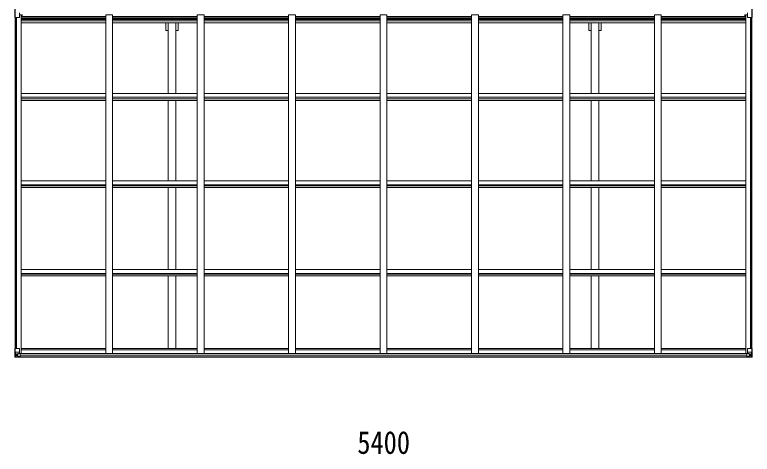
# Model space of a CAD drawing. Units: millimetres at full size; details may follow other scales. Extents: x -9783 to 33612, y -6828 to 13322.
# Drawn here: x 381 to 5785, y -32 to 3185 of the extents above; entities that cross this region are included whole.
import ezdxf
from ezdxf.enums import TextEntityAlignment as Align

# ---------------------------------------------------------------- set-up
doc = ezdxf.new("R2010")
doc.units = ezdxf.units.MM
doc.header["$LTSCALE"] = 35
for name, color, linetype, lineweight in [('0-1_本体', 4, 'Continuous', 9), ('0-2_部品', 7, 'Continuous', 9), ('0-7_合掌部品', 3, 'Continuous', 9), ('0-A_寸法', 6, 'Continuous', 9)]:
    doc.layers.add(name, color=color, linetype=linetype, lineweight=lineweight)
doc.styles.add('ＭＳ ゴシック', font='')
doc.styles.get('ＭＳ ゴシック').set_extended_font_data('MS Gothic')

msp = doc.modelspace()

# ---------------------------------------------------------------- linework, layer by layer
at = {"layer": '0-1_本体'}
for p, q in [((382.69, 741.22), (382.69, 3166.32)), ((391.69, 741.22), (391.69, 3166.32)), ((392.39, 741.22), (392.39, 3166.32)), ((414.69, 3185.4), (427.69, 3185.4)), ((427.69, 704.87), (427.69, 3185.4)), ((427.69, 3171.75), (1047.69, 3171.75)), ((427.69, 3162.38), (1047.69, 3162.38)), ((427.69, 3155.3), (1047.69, 3155.3)), ((427.69, 3151.52), (1047.69, 3151.52)), ((427.69, 3140.18), (1047.69, 3140.18)), ((435.19, 3171.75), (435.19, 3186.82)), ((1047.69, 3184.98), (1097.69, 3184.98)), ((1047.69, 704.87), (1047.69, 3184.98)), ((1097.69, 704.87), (1097.69, 3184.98)), ((1097.69, 3171.75), (1717.69, 3171.75)), ((1097.69, 3162.38), (1717.69, 3162.38)), ((1097.69, 3155.3), (1717.69, 3155.3)), ((1097.69, 3151.52), (1717.69, 3151.52)), ((1097.69, 3140.18), (1717.69, 3140.18)), ((1717.69, 3184.98), (1767.69, 3184.98)), ((1717.69, 704.87), (1717.69, 3184.98)), ((1767.69, 704.87), (1767.69, 3184.98)), ((1767.69, 3171.75), (2387.69, 3171.75)), ((1767.69, 3162.38), (2387.69, 3162.38)), ((1767.69, 3155.3), (2387.69, 3155.3)), ((1767.69, 3151.52), (2387.69, 3151.52)), ((1767.69, 3140.18), (2387.69, 3140.18)), ((2387.69, 3184.98), (2437.69, 3184.98)), ((2387.69, 704.87), (2387.69, 3184.98)), ((2437.69, 704.87), (2437.69, 3184.98)), ((2437.69, 3171.75), (3057.69, 3171.75)), ((2437.69, 3162.38), (3057.69, 3162.38)), ((2437.69, 3155.3), (3057.69, 3155.3)), ((2437.69, 3151.52), (3057.69, 3151.52)), ((2437.69, 3140.18), (3057.69, 3140.18)), ((3057.69, 3184.98), (3107.69, 3184.98)), ((3057.69, 704.87), (3057.69, 3184.98)), ((3107.69, 704.87), (3107.69, 3184.98)), ((3107.69, 3171.75), (3727.69, 3171.75)), ((3107.69, 3162.38), (3727.69, 3162.38)), ((3107.69, 3155.3), (3727.69, 3155.3)), ((3107.69, 3151.52), (3727.69, 3151.52)), ((3107.69, 3140.18), (3727.69, 3140.18)), ((3727.69, 3184.98), (3777.69, 3184.98)), ((3727.69, 704.87), (3727.69, 3184.98)), ((3777.69, 704.87), (3777.69, 3184.98)), ((3777.69, 3171.75), (4397.69, 3171.75)), ((3777.69, 3162.38), (4397.69, 3162.38)), ((3777.69, 3155.3), (4397.69, 3155.3)), ((3777.69, 3151.52), (4397.69, 3151.52)), ((3777.69, 3140.18), (4397.69, 3140.18)), ((4397.69, 3184.98), (4447.69, 3184.98)), ((4397.69, 704.87), (4397.69, 3184.98)), ((4447.69, 704.87), (4447.69, 3184.98)), ((4447.69, 3171.75), (5067.69, 3171.75)), ((4447.69, 3162.38), (5067.69, 3162.38)), ((4447.69, 3155.3), (5067.69, 3155.3)), ((4447.69, 3151.52), (5067.69, 3151.52)), ((4447.69, 3140.18), (5067.69, 3140.18)), ((5067.69, 3184.98), (5117.69, 3184.98)), ((5067.69, 704.87), (5067.69, 3184.98)), ((5117.69, 704.87), (5117.69, 3184.98)), ((5117.69, 3171.75), (5737.69, 3171.75)), ((5117.69, 3162.38), (5737.69, 3162.38)), ((5117.69, 3155.3), (5737.69, 3155.3)), ((5117.69, 3151.52), (5737.69, 3151.52)), ((5117.69, 3140.18), (5737.69, 3140.18)), ((5730.19, 3171.75), (5730.19, 3186.82)), ((5750.69, 3185.4), (5737.69, 3185.4)), ((5737.69, 704.87), (5737.69, 3185.4)), ((5772.99, 741.22), (5772.99, 3166.32)), ((5773.69, 741.22), (5773.69, 3166.32)), ((5782.69, 741.22), (5782.69, 3166.32)), ((427.69, 3127.35), (1047.69, 3127.35)), ((1097.69, 3127.35), (1717.69, 3127.35)), ((1505.19, 2609.9), (1505.19, 3127.35)), ((1560.19, 2609.9), (1560.19, 3127.35)), ((1577.89, 3071.08), (1577.89, 3127.35)), ((1767.69, 3127.35), (2387.69, 3127.35)), ((2437.69, 3127.35), (3057.69, 3127.35)), ((3107.69, 3127.35), (3727.69, 3127.35)), ((3777.69, 3127.35), (4397.69, 3127.35)), ((4447.69, 3127.35), (5067.69, 3127.35)), ((4587.49, 3071.08), (4587.49, 3127.35)), ((4605.19, 2609.9), (4605.19, 3127.35)), ((4660.19, 2609.9), (4660.19, 3127.35)), ((4677.89, 3071.08), (4677.89, 3127.35)), ((5117.69, 3127.35), (5737.69, 3127.35)), ((1577.89, 3071.08), (1560.19, 3071.08)), ((4605.19, 3071.08), (4587.49, 3071.08)), ((4677.89, 3071.08), (4660.19, 3071.08)), ((427.69, 2609.9), (1047.69, 2609.9)), ((1097.69, 2609.9), (1717.69, 2609.9)), ((1767.69, 2609.9), (2387.69, 2609.9)), ((2437.69, 2609.9), (3057.69, 2609.9)), ((3107.69, 2609.9), (3727.69, 2609.9)), ((3777.69, 2609.9), (4397.69, 2609.9)), ((4447.69, 2609.9), (5067.69, 2609.9)), ((5117.69, 2609.9), (5737.69, 2609.9)), ((427.69, 2580.93), (1047.69, 2580.93)), ((427.69, 2570.78), (1047.69, 2570.78)), ((427.69, 2557.94), (1047.69, 2557.94)), ((1097.69, 2580.93), (1717.69, 2580.93)), ((1097.69, 2570.78), (1717.69, 2570.78)), ((1097.69, 2557.94), (1717.69, 2557.94)), ((1505.19, 1969.44), (1505.19, 2557.94)), ((1560.19, 1969.44), (1560.19, 2557.94)), ((1767.69, 2580.93), (2387.69, 2580.93)), ((1767.69, 2570.78), (2387.69, 2570.78)), ((1767.69, 2557.94), (2387.69, 2557.94)), ((2437.69, 2580.93), (3057.69, 2580.93)), ((2437.69, 2570.78), (3057.69, 2570.78)), ((2437.69, 2557.94), (3057.69, 2557.94)), ((3107.69, 2580.93), (3727.69, 2580.93)), ((3107.69, 2570.78), (3727.69, 2570.78)), ((3107.69, 2557.94), (3727.69, 2557.94)), ((3777.69, 2580.93), (4397.69, 2580.93)), ((3777.69, 2570.78), (4397.69, 2570.78)), ((3777.69, 2557.94), (4397.69, 2557.94)), ((4447.69, 2580.93), (5067.69, 2580.93)), ((4447.69, 2570.78), (5067.69, 2570.78)), ((4447.69, 2557.94), (5067.69, 2557.94)), ((4605.19, 1969.44), (4605.19, 2557.94)), ((4660.19, 1969.44), (4660.19, 2557.94)), ((5117.69, 2580.93), (5737.69, 2580.93)), ((5117.69, 2570.78), (5737.69, 2570.78)), ((5117.69, 2557.94), (5737.69, 2557.94)), ((427.69, 1969.44), (1047.69, 1969.44)), ((1097.69, 1969.44), (1717.69, 1969.44)), ((1767.69, 1969.44), (2387.69, 1969.44)), ((2437.69, 1969.44), (3057.69, 1969.44)), ((3107.69, 1969.44), (3727.69, 1969.44)), ((3777.69, 1969.44), (4397.69, 1969.44)), ((4447.69, 1969.44), (5067.69, 1969.44)), ((5117.69, 1969.44), (5737.69, 1969.44)), ((427.69, 1940), (1047.69, 1940)), ((427.69, 1932.85), (1047.69, 1932.85)), ((427.69, 1919.9), (1047.69, 1919.9)), ((1097.69, 1940), (1717.69, 1940)), ((1097.69, 1932.85), (1717.69, 1932.85)), ((1097.69, 1919.9), (1717.69, 1919.9)), ((1505.19, 1320.6), (1505.19, 1919.9)), ((1560.19, 1320.6), (1560.19, 1919.9)), ((1767.69, 1940), (2387.69, 1940)), ((1767.69, 1932.85), (2387.69, 1932.85)), ((1767.69, 1919.9), (2387.69, 1919.9)), ((2437.69, 1940), (3057.69, 1940)), ((2437.69, 1932.85), (3057.69, 1932.85)), ((2437.69, 1919.9), (3057.69, 1919.9)), ((3107.69, 1940), (3727.69, 1940)), ((3107.69, 1932.85), (3727.69, 1932.85)), ((3107.69, 1919.9), (3727.69, 1919.9)), ((3777.69, 1940), (4397.69, 1940)), ((3777.69, 1932.85), (4397.69, 1932.85)), ((3777.69, 1919.9), (4397.69, 1919.9)), ((4447.69, 1940), (5067.69, 1940)), ((4447.69, 1932.85), (5067.69, 1932.85)), ((4447.69, 1919.9), (5067.69, 1919.9)), ((4605.19, 1320.6), (4605.19, 1919.9)), ((4660.19, 1320.6), (4660.19, 1919.9)), ((5117.69, 1940), (5737.69, 1940)), ((5117.69, 1932.85), (5737.69, 1932.85)), ((5117.69, 1919.9), (5737.69, 1919.9)), ((427.69, 1320.6), (1047.69, 1320.6)), ((1097.69, 1320.6), (1717.69, 1320.6)), ((1767.69, 1320.6), (2387.69, 1320.6)), ((2437.69, 1320.6), (3057.69, 1320.6)), ((3107.69, 1320.6), (3727.69, 1320.6)), ((3777.69, 1320.6), (4397.69, 1320.6)), ((4447.69, 1320.6), (5067.69, 1320.6)), ((5117.69, 1320.6), (5737.69, 1320.6)), ((427.69, 1290.81), (1047.69, 1290.81)), ((427.69, 1286.93), (1047.69, 1286.93)), ((427.71, 1273.91), (1047.69, 1273.91)), ((1097.69, 1290.81), (1717.69, 1290.81)), ((1097.69, 1286.93), (1717.69, 1286.93)), ((1097.69, 1273.91), (1717.69, 1273.91)), ((1505.19, 742.09), (1505.19, 1273.91)), ((1560.19, 742.09), (1560.19, 1273.91)), ((1767.69, 1290.81), (2387.69, 1290.81)), ((1767.69, 1286.93), (2387.69, 1286.93)), ((1767.69, 1273.91), (2387.69, 1273.91)), ((2437.69, 1290.81), (3057.69, 1290.81)), ((2437.69, 1286.93), (3057.69, 1286.93)), ((2437.69, 1273.91), (3057.69, 1273.91)), ((3107.69, 1290.81), (3727.69, 1290.81)), ((3107.69, 1286.93), (3727.69, 1286.93)), ((3107.69, 1273.91), (3727.69, 1273.91)), ((3777.69, 1290.81), (4397.69, 1290.81)), ((3777.69, 1286.93), (4397.69, 1286.93)), ((3777.69, 1273.91), (4397.69, 1273.91)), ((4447.69, 1290.81), (5067.69, 1290.81)), ((4447.69, 1286.93), (5067.69, 1286.93)), ((4447.69, 1273.91), (5067.69, 1273.91)), ((4605.19, 742.09), (4605.19, 1273.91)), ((4660.19, 742.09), (4660.19, 1273.91)), ((5117.69, 1290.81), (5737.69, 1290.81)), ((5117.69, 1286.93), (5737.69, 1286.93)), ((5117.69, 1273.91), (5737.71, 1273.91)), ((418.65, 704.87), (5746.73, 704.87)), ((427.69, 742.09), (1047.69, 742.09)), ((427.69, 732.98), (1047.69, 732.98)), ((1097.69, 742.09), (1717.69, 742.09)), ((1097.69, 732.98), (1717.69, 732.98)), ((1767.69, 742.09), (2387.69, 742.09)), ((1767.69, 732.98), (2387.69, 732.98)), ((2437.69, 742.09), (3057.69, 742.09)), ((2437.69, 732.98), (3057.69, 732.98)), ((3107.69, 742.09), (3727.69, 742.09)), ((3107.69, 732.98), (3727.69, 732.98)), ((3777.69, 742.09), (4397.69, 742.09)), ((3777.69, 732.98), (4397.69, 732.98)), ((4447.69, 742.09), (5067.69, 742.09)), ((4447.69, 732.98), (5067.69, 732.98)), ((5117.69, 742.09), (5737.69, 742.09)), ((5117.69, 732.98), (5737.69, 732.98)), ((409.19, 679.42), (5756.19, 679.42)), ((419.19, 702.51), (5746.19, 702.51)), ((419.19, 686.86), (5746.19, 686.86))]:
    msp.add_line(p, q, dxfattribs=at)
msp.add_lwpolyline([(1505.19, 3071.08), (1487.49, 3071.08), (1487.49, 3127.35)], dxfattribs=at)
at = {"layer": '0-2_部品'}
for p, q in [((380.69, 741.22), (413.69, 741.22)), ((380.69, 680.51), (380.69, 741.22)), ((383.53, 741.22), (383.53, 680.63)), ((384.08, 714.34), (390.69, 714.55)), ((384.08, 714.34), (388.22, 702.25)), ((390.69, 714.55), (414.69, 714.55)), ((402.69, 705), (409.19, 705)), ((402.69, 705), (402.69, 678.22)), ((413.86, 706.86), (403.51, 705.21)), ((403.51, 705.21), (403.51, 705)), ((406.21, 705), (413.86, 706.23)), ((409.19, 705), (418.19, 704.97)), ((413.86, 706.23), (413.86, 706.86)), ((414.69, 740.22), (414.69, 707.12)), ((419.19, 704.06), (419.19, 683.91)), ((5746.19, 704.06), (5746.19, 683.91)), ((5756.19, 705), (5747.19, 704.97)), ((5750.69, 740.22), (5750.69, 707.12)), ((5774.69, 714.55), (5750.69, 714.55)), ((5751.51, 706.86), (5761.86, 705.21)), ((5751.51, 706.23), (5751.51, 706.86)), ((5759.17, 705), (5751.51, 706.23)), ((5784.69, 741.22), (5751.69, 741.22)), ((5762.69, 705), (5756.19, 705)), ((5761.86, 705.21), (5761.86, 705)), ((5762.69, 705), (5762.69, 678.22)), ((5781.3, 714.34), (5774.69, 714.55)), ((5781.3, 714.34), (5777.16, 702.25)), ((5781.84, 741.22), (5781.84, 680.63)), ((5784.69, 680.51), (5784.69, 741.22)), ((381.63, 679.55), (381.63, 679.51)), ((390.6, 679.12), (382.67, 679.59)), ((383.53, 680.56), (383.53, 680.63)), ((387.5, 684.01), (384.77, 680.34)), ((390.69, 701.02), (388.36, 700.99)), ((388.36, 700.99), (388.36, 687.52)), ((388.36, 687.52), (390.69, 687.46)), ((390.69, 701.02), (390.69, 701.02)), ((402.69, 701.02), (390.69, 701.02)), ((390.69, 687.46), (402.69, 687.46)), ((402.69, 678.33), (390.69, 679.12)), ((395.21, 694.66), (395.21, 695.62)), ((409.19, 677.82), (409.19, 683.76)), ((418.19, 683.19), (409.19, 683.14)), ((5747.19, 683.19), (5756.19, 683.14)), ((5756.19, 677.82), (5756.19, 683.76)), ((5762.69, 701.02), (5774.69, 701.02)), ((5774.69, 687.46), (5762.69, 687.46)), ((5762.69, 678.33), (5774.69, 679.12)), ((5770.17, 694.66), (5770.17, 695.62)), ((5774.69, 701.02), (5774.69, 701.02)), ((5774.69, 701.02), (5777.02, 700.99)), ((5777.02, 687.52), (5774.69, 687.46)), ((5774.78, 679.12), (5782.7, 679.59)), ((5777.02, 700.99), (5777.02, 687.52)), ((5777.88, 684.01), (5780.61, 680.34)), ((5781.84, 680.56), (5781.84, 680.63)), ((5783.75, 679.55), (5783.75, 679.51))]:
    msp.add_line(p, q, dxfattribs=at)
for points in [[(381.63, 679.51), (390.69, 678.95), (409.19, 677.82)], [(394.25, 692.74), (393.29, 692.74), (393.29, 693.7), (394.25, 693.7)], [(395.21, 695.62), (396.17, 695.62), (396.17, 694.66)], [(396.17, 691.78), (396.17, 690.82), (395.21, 690.82), (395.21, 691.78)], [(397.13, 693.7), (398.09, 693.7), (398.09, 692.74), (397.13, 692.74)], [(419.19, 683.91), (419.18, 683.8), (409.19, 683.76)], [(5746.19, 683.91), (5746.2, 683.8), (5756.19, 683.76)], [(5783.75, 679.51), (5774.69, 678.95), (5756.19, 677.82)], [(5768.25, 693.7), (5767.29, 693.7), (5767.29, 692.74), (5768.25, 692.74)], [(5770.17, 695.62), (5769.21, 695.62), (5769.21, 694.66)], [(5769.21, 691.78), (5769.21, 690.82), (5770.17, 690.82), (5770.17, 691.78)], [(5771.13, 692.74), (5772.09, 692.74), (5772.09, 693.7), (5771.13, 693.7)]]:
    msp.add_lwpolyline(points, dxfattribs=at)
for centre in [(395.69, 693.22), (5769.69, 693.22)]:
    msp.add_circle(centre, 5.3, dxfattribs=at)
for centre, radius, start, end in [((403.62, 704.28), 0.937, 96.73234, 129.06602), ((413.69, 740.22), 1, 0, 90), ((413.75, 707.79), 0.937, 276.73234, 357.67791), ((413.75, 707.16), 0.937, 276.73234, 357.67791), ((5751.62, 707.79), 0.937, 182.32209, 263.26766), ((5751.62, 707.16), 0.937, 182.32209, 263.26766), ((5751.69, 740.22), 1, 90, 180), ((5761.75, 704.28), 0.937, 50.93398, 83.26766), ((381.69, 680.55), 0.999, 180.04917, 266.5576), ((381.69, 680.51), 0.999, 180.04917, 266.5576), ((381.69, 680.5), 1, 179.99921, 266.49983), ((382.84, 666.9), 12.7, 84.89689, 90.75534), ((384.81, 680.51), 1.28, 177.54105, 228.82169), ((394.25, 694.66), 0.96, 270, 0), ((394.25, 691.78), 0.96, 0, 90), ((397.13, 694.66), 0.96, 180, 270), ((397.13, 691.78), 0.96, 90, 180), ((5768.25, 694.66), 0.96, 270, 0), ((5768.25, 691.78), 0.96, 0, 90), ((5771.13, 694.66), 0.96, 180, 270), ((5771.13, 691.78), 0.96, 90, 180), ((5780.56, 680.51), 1.28, 311.17831, 2.45895), ((5782.53, 666.9), 12.7, 89.24466, 95.10311), ((5783.69, 680.55), 0.999, 273.4424, 359.95083), ((5783.69, 680.51), 0.999, 273.4424, 359.95083), ((5783.69, 680.5), 1, 273.50017, 0.00079)]:
    msp.add_arc(centre, radius, start, end, dxfattribs=at)
for centre, major_axis, ratio, start_param, end_param in [((384.8, 711.99), (0.85, -2.32), 0.403757, 3.0087805, 3.9744392), ((418.19, 704.07), (1, -0.021), 0.906239, 0.0187047, 1.589501), ((5747.19, 704.07), (-1, -0.021), 0.906239, 4.6936843, 6.2644806), ((5780.58, 711.99), (-0.85, -2.32), 0.403757, 2.3087461, 3.2744049), ((383.63, 679.43), (2, -0.12), 0.060933, 2.0712557, 3.1453404), ((582.63, 667.2), (201, -12.36), 0.060933, 3.1453404, 3.145839), ((383.82, 682.53), (-0.02, -3), 0.466854, 0.125683, 0.7596956), ((385.49, 687.6), (0.03, -5), 0.573921, 0.7672717, 1.551125), ((386.95, 700.97), (0, -3), 0.468246, 1.5772882, 2.0127935), ((308.94, 687.46), (81.75, 0), 0.061163, 6.2824128, 6.2831853), ((418.19, 683.9), (1, 0.012), 0.707053, 4.7036637, 6.124411), ((5747.19, 683.9), (-1, 0.012), 0.707053, 0.1587743, 1.5795216), ((5856.44, 687.46), (-81.75, 0), 0.061163, 0, 0.0007725), ((5778.42, 700.97), (0, -3), 0.468246, 4.2703918, 4.7058971), ((5779.89, 687.6), (-0.03, -5), 0.573921, 4.7320603, 5.5159136), ((5781.56, 682.53), (0.02, -3), 0.466854, 5.5234897, 6.1575023), ((5781.75, 679.43), (-2, -0.12), 0.060933, 3.1378449, 4.2119296), ((5582.75, 667.2), (-201, -12.36), 0.060933, 3.1373463, 3.1378449)]:
    msp.add_ellipse(centre, major_axis=major_axis, ratio=ratio, start_param=start_param, end_param=end_param, dxfattribs=at)
at = {"layer": '0-7_合掌部品'}
for p, q in [((380.69, 3226.52), (380.69, 3165.85)), ((383.53, 3165.85), (383.53, 3226.43)), ((414.69, 3166.85), (414.69, 3199.95)), ((5750.69, 3166.85), (5750.69, 3199.95)), ((5781.84, 3165.85), (5781.84, 3226.43)), ((5784.69, 3226.52), (5784.69, 3165.85)), ((380.69, 3165.85), (383.53, 3165.85)), ((383.53, 3165.85), (413.69, 3165.85)), ((5781.84, 3165.85), (5751.69, 3165.85)), ((5784.69, 3165.85), (5781.84, 3165.85))]:
    msp.add_line(p, q, dxfattribs=at)
for centre, start, end in [((413.69, 3166.85), 270, 0), ((5751.69, 3166.85), 180, 270)]:
    msp.add_arc(centre, 1, start, end, dxfattribs=at)

# ---------------------------------------------------------------- texts
at = {"layer": '0-A_寸法', "color": 7, "style": 'ＭＳ ゴシック', "width": 0.85}
msp.add_text('5400', height=166.8, dxfattribs=at).set_placement((2891.03, -79.81), align=Align.BOTTOM_LEFT)

doc.saveas('drawing.dxf')
